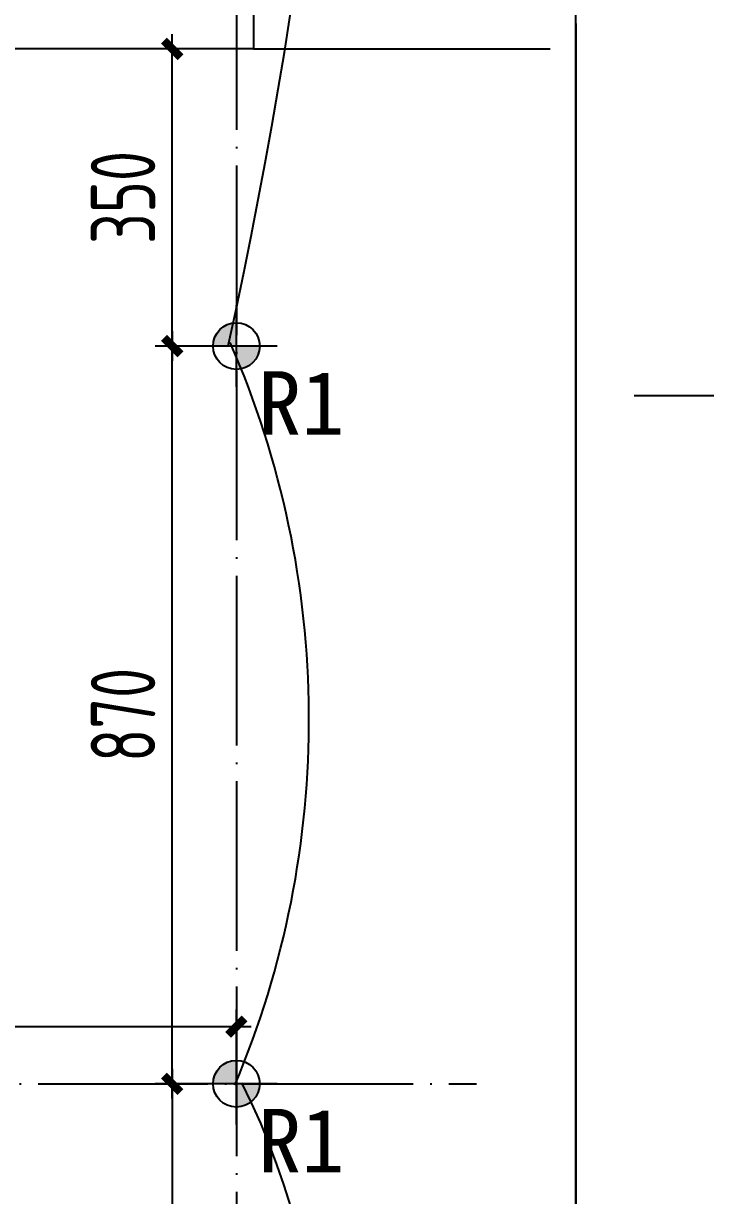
# Model space of a CAD drawing. Extents: x 11992 to 29481, y -6727 to 6811.
# Drawn here: x 13549 to 14353, y 1649 to 3031 of the extents above; entities that cross this region are included whole.
import ezdxf

# ---------------------------------------------------------------- set-up
doc = ezdxf.new("R2010")
doc.units = 0
doc.header["$MEASUREMENT"] = 0
doc.linetypes.add('DASHED', pattern=[19.05, 12.7, -6.35])
doc.linetypes.add('DOTE', pattern=[2.42, 2, -0.2, 0.02, -0.2])
doc.layers.get('0').update_dxf_attribs({"color": 8, "linetype": 'CONTINUOUS'})
doc.layers.get('Defpoints').update_dxf_attribs({"color": 8, "linetype": 'CONTINUOUS'})
for name, color, linetype in [('DQ-BEAM-DASH', 8, 'DASHED'), ('FF-FINISH【完成面】', 8, 'CONTINUOUS'), ('RC-FIN', 8, 'CONTINUOUS'), ('WALL', 8, 'CONTINUOUS'), ('zoylight 2射灯', 1, 'CONTINUOUS'), ('zoylight 3编号', 7, 'CONTINUOUS'), ('zoylight 4标注', 9, 'CONTINUOUS'), ('zoylight 5回路', 4, 'CONTINUOUS')]:
    doc.layers.add(name, color=color, linetype=linetype)
doc.styles.add('CCD-DIM', font='archs.shx', dxfattribs={"width": 0.8})
doc.styles.add('TFB MS 3mm at 1 to 25', font='arial.ttf', dxfattribs={"height": 75})
doc.dimstyles.new('zoylight_DIM_40', dxfattribs={"dimscale": 40, "dimtxt": 1.9, "dimasz": 0.4, "dimexe": 0.5, "dimexo": 0.5, "dimgap": 0.5, "dimtad": 1, "dimdec": 0, "dimrnd": 5, "dimzin": 12, "dimdsep": 46, "dimtxsty": 'CCD-DIM', "dimblk": 'CCD_Dimension_Tick', "dimcen": 0.125, "dimclrd": 44, "dimclre": 44, "dimclrt": 50, "dimadec": 0, "dimazin": 0, "dimtfac": 1, "dimtdec": 0, "dimtmove": 2, "dimatfit": 3, "dimldrblk": 'CCD_Leader_Dot', "dimfxl": 0, "dimtvp": 1, "dimtolj": 1, "dimtzin": 0, "dimarcsym": 0})

# ---------------------------------------------------------------- blocks, each defined once
blk = doc.blocks.new('MB-B')
at = {"layer": 'DQ-BEAM-DASH', "ltscale": 0.01}
blk.add_line((-15900, 7400), (-15900, 5200), dxfattribs=at)
blk = doc.blocks.new('嵌入式射灯55')
at = {"layer": 'zoylight 2射灯'}
h = blk.add_hatch(color=256, dxfattribs=at)
h.dxf.hatch_style = 1
h.paths.add_polyline_path([(0, 0), (0, 27.5, 0.41421356), (-27.5, 0)])
h.paths.add_polyline_path([(0, -27.5, 0.41421356), (27.5, 0), (0, 0)])
for p, q in [((0, -48.125), (0, 48.125)), ((48.125, 0), (-48.125, 0))]:
    blk.add_line(p, q, dxfattribs=at)
blk.add_circle((0, 0), 27.5, dxfattribs=at)
blk = doc.blocks.new('CCD_Dimension_Tick')
at = {"color": 0, "linetype": 'ByBlock'}
for p, q in [((-1.091, 0), (0, 0)), ((0, 0), (1.091, 0))]:
    blk.add_line(p, q, dxfattribs=at)
at = {"color": 0, "linetype": 'Continuous', "const_width": 0.608}
blk.add_lwpolyline([(-0.61, -0.61), (0.61, 0.61)], dxfattribs=at)
blk = doc.blocks.new('*D107')
at = {"layer": 'Defpoints', "color": 0, "linetype": 'Continuous'}
for p in [(13723.9, 3000.5), (13799.5, 3000.5), (13799.5, 2650.2)]:
    blk.add_point(p, dxfattribs=at)
at = {"layer": 'zoylight 4标注', "color": 44, "linetype": 'Continuous', "lineweight": -2}
blk.add_line((13779.5, 3000.5), (13703.9, 3000.5), dxfattribs=at)
at = {"layer": 'zoylight 4标注', "color": 44, "lineweight": -2}
for p, q in [((13723.9, 2666.2), (13723.9, 2984.5)), ((13779.5, 2650.2), (13703.9, 2650.2))]:
    blk.add_line(p, q, dxfattribs=at)
at = {"layer": 'zoylight 4标注', "color": 44, "linetype": 'Continuous', "lineweight": -2, "xscale": 16, "yscale": 16, "zscale": 16}
for p, rotation in [((13723.9, 3000.5), 90), ((13723.9, 2650.2), 270)]:
    blk.add_blockref('CCD_Dimension_Tick', p, dxfattribs=dict(at, rotation=rotation))
at = {"layer": 'zoylight 4标注', "color": 50, "linetype": 'Continuous', "insert": (13665.9, 2825.4), "char_height": 76, "attachment_point": 5, "rotation": 90, "style": 'CCD-DIM'}
blk.add_mtext('\\A1;350', dxfattribs=at)
blk = doc.blocks.new('CCD_Leader_Dot')
at = {"color": 0, "linetype": 'ByBlock'}
blk.add_line((-5, 0), (-10, 0), dxfattribs=at)
at = {"color": 0, "linetype": 'ByBlock', "const_width": 5}
blk.add_lwpolyline([(-2.5, 0, 1), (2.5, 0, 1)], format="xyb", close=True, dxfattribs=at)
blk = doc.blocks.new('*D134')
at = {"layer": 'Defpoints', "color": 0, "linetype": 'Continuous'}
for p in [(13799.5, 1847.9), (13049.5, 1780.5), (13799.5, 1780.5)]:
    blk.add_point(p, dxfattribs=at)
at = {"layer": 'zoylight 4标注', "color": 44, "lineweight": -2}
for p, q in [((13049.5, 1800.5), (13049.5, 1867.9)), ((13065.5, 1847.9), (13783.5, 1847.9))]:
    blk.add_line(p, q, dxfattribs=at)
at = {"layer": 'zoylight 4标注', "color": 44, "linetype": 'Continuous', "lineweight": -2}
blk.add_line((13799.5, 1800.5), (13799.5, 1867.9), dxfattribs=at)
at = {"layer": 'zoylight 4标注', "color": 44, "linetype": 'Continuous', "lineweight": -2, "xscale": 16, "yscale": 16, "zscale": 16, "rotation": 180}
blk.add_blockref('CCD_Dimension_Tick', (13049.5, 1847.9), dxfattribs=at)
at = {"layer": 'zoylight 4标注', "color": 44, "linetype": 'Continuous', "lineweight": -2, "xscale": 16, "yscale": 16, "zscale": 16}
blk.add_blockref('CCD_Dimension_Tick', (13799.5, 1847.9), dxfattribs=at)
at = {"layer": 'zoylight 4标注', "color": 50, "linetype": 'Continuous', "insert": (13424.5, 1905.9), "char_height": 76, "attachment_point": 5, "style": 'CCD-DIM'}
blk.add_mtext('\\A1;750', dxfattribs=at)
blk = doc.blocks.new('*D136')
at = {"layer": 'Defpoints', "color": 0, "linetype": 'Continuous'}
for p in [(13799.5, 1780.5), (13723.9, 981.8), (13799.5, 981.8)]:
    blk.add_point(p, dxfattribs=at)
at = {"layer": 'zoylight 4标注', "color": 44, "lineweight": -2}
for p, q in [((13779.5, 1780.5), (13703.9, 1780.5)), ((13723.9, 1764.5), (13723.9, 997.8))]:
    blk.add_line(p, q, dxfattribs=at)
at = {"layer": 'zoylight 4标注', "color": 44, "linetype": 'Continuous', "lineweight": -2}
blk.add_line((13779.5, 981.8), (13703.9, 981.8), dxfattribs=at)
at = {"layer": 'zoylight 4标注', "color": 44, "linetype": 'Continuous', "lineweight": -2, "xscale": 16, "yscale": 16, "zscale": 16}
for p, rotation in [((13723.9, 1780.5), 90), ((13723.9, 981.8), 270)]:
    blk.add_blockref('CCD_Dimension_Tick', p, dxfattribs=dict(at, rotation=rotation))
at = {"layer": 'zoylight 4标注', "color": 50, "linetype": 'Continuous', "insert": (13665.9, 1381.2), "char_height": 76, "attachment_point": 5, "rotation": 90, "style": 'CCD-DIM'}
blk.add_mtext('\\A1;800', dxfattribs=at)
blk = doc.blocks.new('*D138')
at = {"layer": 'Defpoints', "color": 0, "linetype": 'Continuous'}
for p in [(13723.9, 2650.2), (13799.5, 2650.2), (13799.5, 1780.5)]:
    blk.add_point(p, dxfattribs=at)
at = {"layer": 'zoylight 4标注', "color": 44, "linetype": 'Continuous', "lineweight": -2}
blk.add_line((13779.5, 2650.2), (13703.9, 2650.2), dxfattribs=at)
at = {"layer": 'zoylight 4标注', "color": 44, "lineweight": -2}
for p, q in [((13723.9, 1796.5), (13723.9, 2634.2)), ((13779.5, 1780.5), (13703.9, 1780.5))]:
    blk.add_line(p, q, dxfattribs=at)
at = {"layer": 'zoylight 4标注', "color": 44, "linetype": 'Continuous', "lineweight": -2, "xscale": 16, "yscale": 16, "zscale": 16}
for p, rotation in [((13723.9, 2650.2), 90), ((13723.9, 1780.5), 270)]:
    blk.add_blockref('CCD_Dimension_Tick', p, dxfattribs=dict(at, rotation=rotation))
at = {"layer": 'zoylight 4标注', "color": 50, "linetype": 'Continuous', "insert": (13665.9, 2215.4), "char_height": 76, "attachment_point": 5, "rotation": 90, "style": 'CCD-DIM'}
blk.add_mtext('\\A1;870', dxfattribs=at)

msp = doc.modelspace()

# ---------------------------------------------------------------- linework, layer by layer
for p, q in [((14199.6, 2830.6, -2461.4), (14199.6, 3630.6, -2461.4)), ((14199.6, 2830.6, -2441.4), (14199.6, 3630.6, -2441.4)), ((14199.6, 3030.6, 559.6), (14199.6, 530.6, 559.6)), ((14199.6, 530.6, 429.6), (14199.6, 3030.6, 429.6)), ((14199.6, 530.6, 429.6), (14199.6, 3030.6, 429.6)), ((14199.6, 530.6, -40.4), (14199.6, 3030.6, -40.4)), ((14199.6, 530.6, 559.6), (14199.6, 3030.6, 559.6)), ((14199.6, 3030.6, -2440.4), (14199.6, 530.6, -2440.4)), ((14199.6, 3030.6, -2440.4), (14199.6, 530.6, -2440.4)), ((14199.6, 3030.6, -2640.4), (14199.6, 530.6, -2640.4)), ((14199.6, 2830.6, -2461.4), (14199.6, 2830.6, -2441.4)), ((14199.6, 2824.6, -2461.4), (14199.6, 2824.6, -2441.4)), ((14199.6, 2024.6, -2461.4), (14199.6, 2824.6, -2461.4)), ((14199.6, 2024.6, -2441.4), (14199.6, 2824.6, -2441.4)), ((14199.6, 2024.6, -2461.4), (14199.6, 2024.6, -2441.4)), ((14200, 2022.6, -2461.4), (14199.6, 2022.6, -2441.4)), ((14199.6, 424.6, -2441.4), (14199.6, 2022.6, -2441.4)), ((14200, 424.6, -2461.4), (14200, 2022.6, -2461.4))]:
    msp.add_line(p, q)
at = {"layer": 'FF-FINISH【完成面】', "linetype": 'ByBlock'}
msp.add_line((13819.6, 3000.5), (13029.6, 3000.5), dxfattribs=at)
at = {"layer": 'FF-FINISH【完成面】', "elevation": 0}
msp.add_lwpolyline([(13819.6, 3600.5), (13819.6, 3000.5), (14169.6, 3000.5)], dxfattribs=at)
at = {"layer": 'RC-FIN', "linetype": 'ByBlock'}
msp.add_line((13781.9, 3000.5), (13029.6, 3000.5), dxfattribs=at)
at = {"layer": 'WALL'}
msp.add_line((14199.6, 530.5), (14199.6, 3030.5), dxfattribs=at)
at = {"layer": 'zoylight 4标注', "color": 9, "linetype": 'DOTE', "ltscale": 100}
for p, q in [((13799.5, 3105.2), (13799.5, 755.6)), ((17099.5, 2591.7, -2140.4), (14268.4, 2591.7, -2140.4)), ((12839.9, 1780.5), (14082.7, 1780.5))]:
    msp.add_line(p, q, dxfattribs=at)
at = {"layer": 'zoylight 5回路', "linetype": 'Continuous'}
for centre, radius, start, end in [((2904.5, 5110.8), 10683.6, 341.85524, 1.75916), ((7636.9, 4010), 6301.3, 347.53866, 13.10021), ((12776.1, 2210.2), 1109, 337.1094, 23.6162), ((12998.2, 1378.4), 902.9, 333.8735, 26.5231)]:
    msp.add_arc(centre, radius, start, end, dxfattribs=at)

# ---------------------------------------------------------------- block references
msp.add_blockref('MB-B', (30099.6, -4369.5))
at = {"layer": 'zoylight 2射灯'}
for p in [(13799.5, 2650.2), (13799.5, 1780.5)]:
    msp.add_blockref('嵌入式射灯55', p, dxfattribs=at)

# ---------------------------------------------------------------- texts
at = {"layer": 'zoylight 3编号', "char_height": 75, "width": 104.77, "attachment_point": 1, "style": 'TFB MS 3mm at 1 to 25'}
for insert in [(13825.1, 2620.6), (13825.1, 1750.9)]:
    msp.add_mtext('{\\fSimHei|b0|i0|c134|p49;R1}', dxfattribs=dict(at, insert=insert))

# ---------------------------------------------------------------- dimensions: what is measured, and where the dimension line sits
at = {"layer": 'zoylight 4标注', "linetype": 'Continuous'}
for p1, p2, distance, picture, middle in [((13799.5, 2650.2), (13799.5, 3000.5), 75.6, '*D107', (13665.9, 2825.4)), ((13799.5, 1780.5), (13799.5, 2650.2), 75.6, '*D138', (13665.9, 2215.4)), ((13049.5, 1780.5), (13799.5, 1780.5), 67.4, '*D134', (13424.5, 1905.9)), ((13799.5, 1780.5), (13799.5, 981.8), -75.6, '*D136', (13665.9, 1381.2))]:
    dim = msp.add_aligned_dim(p1=p1, p2=p2, distance=distance, dimstyle='zoylight_DIM_40', dxfattribs=at)
    dim.commit()
    dim.dimension.update_dxf_attribs({"geometry": picture, "text_midpoint": middle})

doc.saveas('drawing.dxf')
